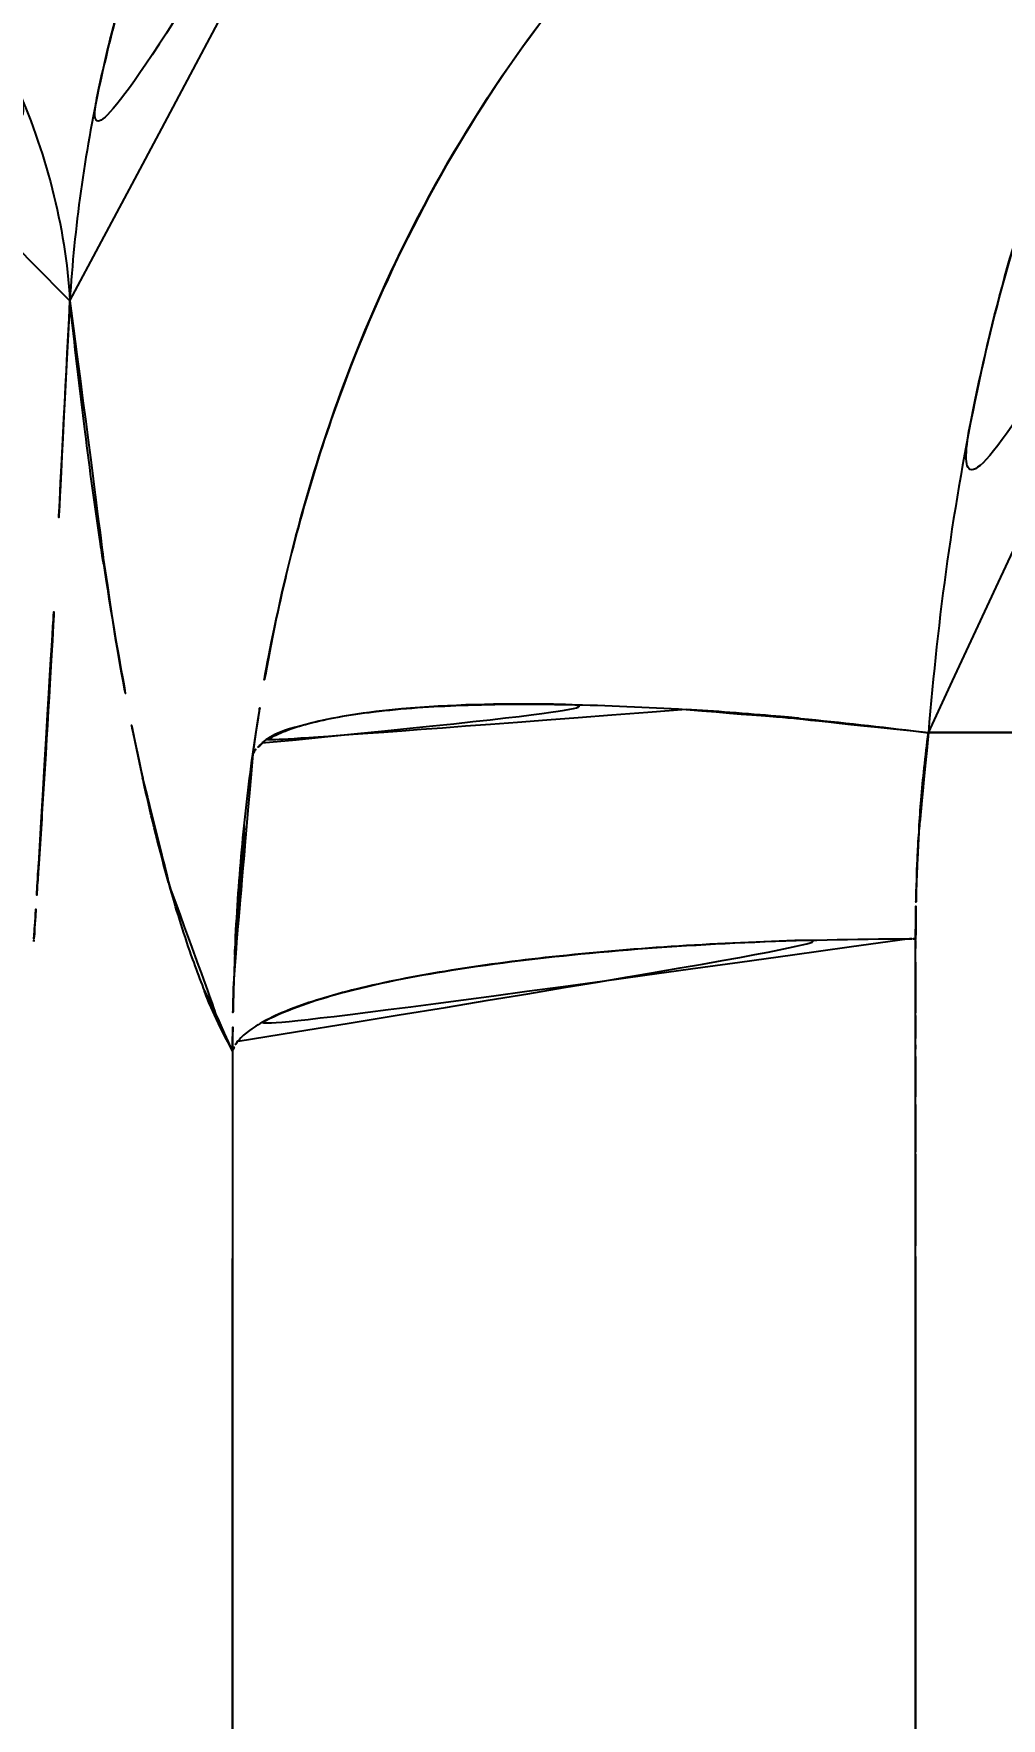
# Model space of a CAD drawing. Extents: x 16296660632 to 16296668616, y -37409619871 to -37409616241.
# Drawn here: x 16296666274.26 to 16296666282.77, y -37409616805.33 to -37409616790.5 of the extents above; entities that cross this region are included whole.
import ezdxf

# ---------------------------------------------------------------- set-up
doc = ezdxf.new("R2010")
doc.units = 0
doc.header["$LTSCALE"] = 10
doc.header["$MEASUREMENT"] = 0
doc.header["$PDMODE"] = 3
doc.header["$PDSIZE"] = -10
doc.layers.get('0').update_dxf_attribs({"linetype": 'CONTINUOUS'})
doc.layers.get('DEFPOINTS').update_dxf_attribs({"linetype": 'CONTINUOUS'})
doc.styles.add('Daelim Dimension', font='')
doc.styles.get('Daelim Dimension').set_extended_font_data('나눔고딕')
doc.dimstyles.new('DEFAULT', dxfattribs={"dimscale": 2, "dimtxt": 2, "dimasz": 2, "dimexe": 0, "dimexo": 2, "dimgap": 1, "dimtad": 1, "dimdec": 1, "dimzin": 9, "dimdsep": 46, "dimtxsty": 'Daelim Dimension', "dimcen": 0.5, "dimclrd": 252, "dimclre": 252, "dimclrt": 3, "dimadec": 1, "dimazin": 0, "dimtfac": 1, "dimtdec": 1, "dimtix": 1, "dimtmove": 0, "dimatfit": 3, "dimfxl": 1, "dimtolj": 1, "dimtzin": 1, "dimlwd": 9, "dimlwe": 9, "dimarcsym": 0})

# ---------------------------------------------------------------- blocks, each defined once
blk = doc.blocks.new('*D16')
at = {"color": 5, "lineweight": 9, "transparency": 16777216}
for p, q in [((16296666467.47109, -37409616640.80376), (16296666467.47109, -37409616937.17432)), ((16296666147.47109, -37409616641.1646), (16296666147.47109, -37409616937.17432)), ((16296666151.47109, -37409616937.17432), (16296666463.47109, -37409616937.17432))]:
    blk.add_line(p, q, dxfattribs=at)
at = {"color": 5, "transparency": 16777216}
for points in [[(16296666151.47109, -37409616936.50766), (16296666151.47109, -37409616937.84099), (16296666147.47109, -37409616937.17432)], [(16296666463.47109, -37409616936.50766), (16296666463.47109, -37409616937.84099), (16296666467.47109, -37409616937.17432)]]:
    blk.add_solid(points, dxfattribs=at)
at = {"layer": 'DEFPOINTS', "color": 0, "transparency": 16777216}
for p in [(16296666467.47109, -37409616636.80376), (16296666147.47109, -37409616637.1646), (16296666467.47109, -37409616937.17432)]:
    blk.add_point(p, dxfattribs=at)
at = {"color": 7, "transparency": 16777216, "insert": (16296666291.23105, -37409616918.8224), "char_height": 30, "attachment_point": 5, "style": 'Daelim Dimension'}
blk.add_mtext('\\A1;320', dxfattribs=at)

msp = doc.modelspace()

# ---------------------------------------------------------------- linework, layer by layer
at = {"linetype": 'Continuous'}
for p, q in [((16296666282.13028, -37409616796.64769), (16296666307.46805, -37409616796.667221)), ((16296666282.01775, -37409616813.190033), (16296666282.01775, -37409616798.463867)), ((16296666276.008341, -37409616799.45414), (16296666276.008341, -37409616814.18029))]:
    msp.add_line(p, q, dxfattribs=at)
for points, start_tangent, end_tangent in [([(16296666274.577471, -37409616792.846977), (16296666274.842751, -37409616790.928963), (16296666275.37653, -37409616789.113922), (16296666276.20319, -37409616787.26458), (16296666277.39048, -37409616785.311409), (16296666278.882481, -37409616783.373833), (16296666280.5651, -37409616781.570343), (16296666280.62332, -37409616781.512863)], (0.060481947, 0.998169291), (0.712389715, 0.701784079)), ([(16296666280.623171, -37409616781.512718), (16296666280.20694, -37409616781.929443), (16296666278.735161, -37409616783.547623), (16296666277.300699, -37409616785.441132), (16296666276.1119, -37409616787.444878), (16296666275.318701, -37409616789.272942), (16296666274.833111, -37409616790.975319), (16296666274.577471, -37409616792.846977)], (-0.712711977, -0.701456797), (-0.062370324, -0.998053076)), ([(16296666294.42696, -37409616783.694847), (16296666292.49757, -37409616783.897812), (16296666289.43223, -37409616784.416153), (16296666286.40527, -37409616785.243881), (16296666283.415609, -37409616786.513474), (16296666280.542231, -37409616788.451103), (16296666278.32, -37409616790.961082), (16296666276.8773, -37409616793.892967), (16296666276.365471, -37409616795.780006)], (-0.996420019, -0.084540792), (-0.199414294, -0.979915272)), ([(16296666276.36599, -37409616795.780121), (16296666277.01272, -37409616793.515892), (16296666278.693661, -37409616790.429527), (16296666281.243311, -37409616787.884911), (16296666284.39716, -37409616786.033562), (16296666287.900681, -37409616784.78862), (16296666291.64813, -37409616784.014816), (16296666294.42687, -37409616783.693787)], (0.199038237, 0.979991725), (0.996444913, 0.084246867)), ([(16296666266.74313, -37409616785.383438), (16296666268.583891, -37409616786.082611), (16296666270.964161, -37409616787.40464), (16296666272.83539, -37409616789.027878), (16296666274.072321, -37409616790.87561), (16296666274.577471, -37409616792.846977)], (0.952355871, -0.304989007), (0.058915642, -0.998262965)), ([(16296666274.577459, -37409616792.846977), (16296666274.09049, -37409616790.915649), (16296666272.91247, -37409616789.114799), (16296666271.074511, -37409616787.481743), (16296666268.647739, -37409616786.111183), (16296666266.74313, -37409616785.383438)], (-0.058915247, 0.998262988), (-0.952358252, 0.304981573)), ([(16296666282.129999, -37409616796.650307), (16296666282.55826, -37409616793.639771), (16296666283.377741, -37409616790.981216), (16296666284.72094, -37409616788.722733), (16296666286.592649, -37409616786.868057), (16296666286.806499, -37409616786.705109)], (0.082203581, 0.996615558), (0.802185932, 0.59707431)), ([(16296666286.805981, -37409616786.704437), (16296666286.546301, -37409616786.903954), (16296666284.66024, -37409616788.803864), (16296666283.33148, -37409616791.090607), (16296666282.53833, -37409616793.733307), (16296666282.13028, -37409616796.64769)], (-0.801263252, -0.598311959), (-0.071140435, -0.997466309)), ([(16296666274.577471, -37409616792.846977), (16296666274.30287, -37409616797.804893)], (-0.050066693, -0.998745877), (-0.062750072, -0.998029272)), ([(16296666274.577101, -37409616792.847023), (16296666274.711691, -37409616794.002159), (16296666274.84672, -37409616794.988419), (16296666274.98176, -37409616795.838249)], (0.10647486, -0.994315395), (0.169094171, -0.985599899)), ([(16296666274.982479, -37409616795.838127), (16296666274.577471, -37409616792.846977)], (-0.169406147, 0.985546324), (-0.107872037, 0.994164787)), ([(16296666274.30414, -37409616797.804977), (16296666274.348249, -37409616797.101357), (16296666274.577459, -37409616792.846977)], (0.063852638, 0.997959338), (0.046666818, 0.998910511)), ([(16296666276.365471, -37409616795.780006), (16296666276.185471, -37409616796.838257)], (-0.199414294, -0.979915272), (-0.13673491, -0.990607674)), ([(16296666274.98176, -37409616795.838249), (16296666275.21751, -37409616797.048889)], (0.169094171, -0.985599899), (0.215841492, -0.976428415)), ([(16296666275.21809, -37409616797.048759), (16296666274.982479, -37409616795.838127)], (-0.216126088, 0.976365461), (-0.169406147, 0.985546324)), ([(16296666276.18622, -37409616796.838371), (16296666276.36599, -37409616795.780121)], (0.136690235, 0.99061384), (0.199038237, 0.979991725)), ([(16296666276.26605, -37409616796.740334), (16296666276.599171, -37409616796.590927), (16296666277.494749, -37409616796.44046), (16296666278.79348, -37409616796.399391), (16296666279.997749, -37409616796.444611)], (0.762145908, 0.647405294), (0.998068601, -0.062121399)), ([(16296666279.99773, -37409616796.444923), (16296666278.958481, -37409616796.40197), (16296666278.022671, -37409616796.408653), (16296666277.24869, -37409616796.466019), (16296666276.935841, -37409616796.512451), (16296666276.676319, -37409616796.569344), (16296666276.47143, -37409616796.635406), (16296666276.320351, -37409616796.709183), (16296666276.26948, -37409616796.744339)], (-0.998097577, 0.061654085), (-0.787795731, -0.615936593)), ([(16296666279.997749, -37409616796.444611), (16296666280.383881, -37409616796.47126), (16296666282.129999, -37409616796.650307)], (0.998068601, -0.062121399), (0.991814671, -0.127685779)), ([(16296666282.130051, -37409616796.650398), (16296666281.075081, -37409616796.531059), (16296666279.99773, -37409616796.444923)], (-0.991816383, 0.127672479), (-0.998097577, 0.061654085)), ([(16296666282.13028, -37409616796.64827), (16296666282.093241, -37409616796.959084), (16296666282.0667, -37409616797.23967), (16296666282.04789, -37409616797.494537), (16296666282.043369, -37409616797.567993)], (-0.12867045, -0.991687408), (-0.058826643, -0.998268213)), ([(16296666307.46805, -37409616796.667809), (16296666304.50996, -37409616796.66748), (16296666299.739229, -37409616796.665703), (16296666294.771379, -37409616796.662308), (16296666288.955811, -37409616796.656708), (16296666282.13028, -37409616796.64827)], (-1, 0.000013485), (-0.999999095, 0.001345587)), ([(16296666276.18619, -37409616796.838387), (16296666276.089991, -37409616797.682228), (16296666276.03042, -37409616798.554398), (16296666276.01741, -37409616798.900223)], (-0.136232705, -0.990676865), (-0.029283813, -0.999571137)), ([(16296666276.185471, -37409616796.838257), (16296666276.26605, -37409616796.740334)], (0.474616809, 0.880192527), (0.762145909, 0.647405294)), ([(16296666276.26948, -37409616796.744339), (16296666276.18619, -37409616796.838387)], (-0.787795731, -0.615936593), (-0.474595912, -0.880203795)), ([(16296666275.21751, -37409616797.048889), (16296666275.231779, -37409616797.112961), (16296666275.445749, -37409616797.968513), (16296666275.462259, -37409616798.026772)], (0.215841492, -0.976428415), (0.27479658, -0.961502387)), ([(16296666276.017401, -37409616798.900223), (16296666276.030359, -37409616798.554604), (16296666276.08971, -37409616797.682198), (16296666276.18622, -37409616796.838371)], (0.029209959, 0.999573298), (0.137404139, 0.990515069)), ([(16296666282.02298, -37409616798.052544), (16296666282.026131, -37409616797.945412), (16296666282.130051, -37409616796.650398)], (0.025794945, 0.999667255), (0.130149902, 0.991494328)), ([(16296666275.4617, -37409616798.026917), (16296666275.21809, -37409616797.048759)], (-0.269263191, 0.96306663), (-0.216126088, 0.976365461)), ([(16296666282.043369, -37409616797.567993), (16296666282.036091, -37409616797.702568), (16296666282.02792, -37409616797.893509), (16296666282.022989, -37409616798.052544)], (-0.058826643, -0.998268213), (-0.02582816, -0.999666397)), ([(16296666274.30287, -37409616797.804893), (16296666274.299129, -37409616797.864151), (16296666274.26141, -37409616798.451279)], (-0.062750072, -0.998029272), (-0.065258187, -0.997868413)), ([(16296666274.262011, -37409616798.451317), (16296666274.30414, -37409616797.804977)], (0.066215842, 0.997805323), (0.063852638, 0.997959338)), ([(16296666275.462259, -37409616798.026772), (16296666275.65933, -37409616798.646187), (16296666275.83395, -37409616799.091476), (16296666276.007071, -37409616799.454803)], (0.27479658, -0.961502387), (0.464236181, -0.885711447)), ([(16296666282.022989, -37409616798.052544), (16296666282.022381, -37409616798.077072), (16296666282.019079, -37409616798.255676)], (-0.025828161, -0.999666397), (-0.012326128, -0.99992403)), ([(16296666282.019079, -37409616798.255676), (16296666282.02298, -37409616798.052544)], (0.012726974, 0.999919009), (0.025794945, 0.999667255)), ([(16296666282.019079, -37409616798.255676), (16296666282.019039, -37409616798.259277), (16296666282.017759, -37409616798.471039), (16296666282.01775, -37409616798.477982)], (-0.012326128, -0.99992403), (-0.001415333, -0.999998998)), ([(16296666282.017759, -37409616798.46386), (16296666282.019079, -37409616798.255676)], (0.000006421, 1), (0.012726975, 0.999919009)), ([(16296666274.259489, -37409616798.489311), (16296666274.262011, -37409616798.451317)], (0.066354508, 0.997796111), (0.066215842, 0.997805323)), ([(16296666274.26141, -37409616798.451279), (16296666274.258921, -37409616798.489273)], (-0.065258188, -0.997868413), (-0.06540328, -0.997858913)), ([(16296666276.0578, -37409616799.364471), (16296666276.05884, -37409616799.363167), (16296666276.158661, -37409616799.270523), (16296666276.31102, -37409616799.177307), (16296666276.517651, -37409616799.084862), (16296666276.779381, -37409616798.994568), (16296666277.094879, -37409616798.90786), (16296666277.87545, -37409616798.750847), (16296666278.819229, -37409616798.623711), (16296666279.86735, -37409616798.532867), (16296666280.953819, -37409616798.480331), (16296666281.96261, -37409616798.463913)], (0.624137829, 0.781314258), (0.999998742, 0.001586209)), ([(16296666281.96261, -37409616798.463913), (16296666280.51383, -37409616798.497032), (16296666279.148291, -37409616798.590317), (16296666277.935789, -37409616798.741043), (16296666276.955111, -37409616798.943947), (16296666276.294149, -37409616799.186172), (16296666276.055771, -37409616799.36293)], (-0.999998787, -0.0015574), (-0.605887143, -0.795550608)), ([(16296666281.96261, -37409616798.463913), (16296666282.017759, -37409616798.46386)], (0.999998742, 0.001586209), (1, 0.000004624)), ([(16296666282.01775, -37409616798.463867), (16296666281.96261, -37409616798.463913)], (-1, 0), (-0.999998787, -0.001557399)), ([(16296666282.01775, -37409616798.477982), (16296666282.01775, -37409616798.669762)], (-0.001415334, -0.999998998), (0.000395071, -0.999999922)), ([(16296666276.008341, -37409616799.454628), (16296666275.4617, -37409616798.026917)], (-0.485157933, 0.874426544), (-0.269263191, 0.96306663)), ([(16296666282.01775, -37409616798.669762), (16296666282.01775, -37409616798.87674), (16296666282.01775, -37409616799.113403), (16296666282.01775, -37409616799.140381)], (0.000395071, -0.999999922), (0.000021766, -1)), ([(16296666276.01741, -37409616798.900223), (16296666276.008301, -37409616799.454163)], (-0.029283813, -0.999571137), (-0.0038689, -0.999992516)), ([(16296666276.008341, -37409616799.45414), (16296666276.017401, -37409616798.900223)], (0.003741505, 0.999993001), (0.02920996, 0.999573298)), ([(16296666282.01775, -37409616799.140381), (16296666282.01775, -37409616799.328468), (16296666282.01775, -37409616799.396927)], (0.000021767, -1), (-0.000000522, -1)), ([(16296666276.008301, -37409616799.454163), (16296666276.0578, -37409616799.364471)], (0.28893548, 0.957348572), (0.624137829, 0.781314259)), ([(16296666276.055771, -37409616799.36293), (16296666276.008341, -37409616799.45414)], (-0.605887143, -0.795550608), (-0.288915251, -0.957354677)), ([(16296666282.01775, -37409616799.396927), (16296666282.01775, -37409616799.501503)], (-0.000000522, -1), (0.000003059, -1)), ([(16296666282.01775, -37409616799.501503), (16296666282.01775, -37409616799.526527), (16296666282.01775, -37409616799.692734), (16296666282.01775, -37409616799.842148), (16296666282.01775, -37409616799.92308)], (0.000003059, -1), (-0.000000038, -1)), ([(16296666282.01775, -37409616799.92308), (16296666282.01775, -37409616799.978127), (16296666282.01775, -37409616800.104042), (16296666282.01775, -37409616800.223244), (16296666282.01775, -37409616800.339088), (16296666282.01775, -37409616800.361748)], (-0.000000038, -1), (-0.000000001, -1)), ([(16296666276.008341, -37409616809.141449), (16296666276.008341, -37409616807.477943), (16296666276.008341, -37409616805.691757), (16296666276.008341, -37409616803.768333), (16296666276.008341, -37409616801.693878), (16296666276.008341, -37409616799.454628)], (0.000018931, 1), (-0.000000072, 1)), ([(16296666282.01775, -37409616800.361748), (16296666282.01775, -37409616800.454964), (16296666282.01775, -37409616800.574203), (16296666282.01775, -37409616800.700188), (16296666282.01775, -37409616800.836273), (16296666282.01775, -37409616800.985832), (16296666282.01775, -37409616801.152206), (16296666282.01775, -37409616801.261871)], (-0.000000001, -1), (0, -1)), ([(16296666282.01775, -37409616801.261871), (16296666282.01775, -37409616801.338783), (16296666282.01775, -37409616801.548882), (16296666282.01775, -37409616801.785896), (16296666282.01775, -37409616802.0532), (16296666282.01775, -37409616802.354134), (16296666282.01775, -37409616802.692047), (16296666282.01775, -37409616803.070328), (16296666282.01775, -37409616803.492317), (16296666282.01775, -37409616803.961403), (16296666282.01775, -37409616804.480927), (16296666282.01775, -37409616805.054237), (16296666282.01775, -37409616805.684738), (16296666282.01775, -37409616806.375763), (16296666282.01775, -37409616807.130661), (16296666282.01775, -37409616807.95282), (16296666282.01775, -37409616808.845589), (16296666282.01775, -37409616809.812332), (16296666282.01775, -37409616810.856407), (16296666282.01775, -37409616811.9813)], (0, -1), (0, -1))]:
    msp.add_spline(points, degree=3, dxfattribs=dict(at, start_tangent=start_tangent, end_tangent=end_tangent))

# ---------------------------------------------------------------- dimensions: what is measured, and where the dimension line sits
at = {"color": 5}
dim = msp.add_linear_dim(base=(16296666467.47109, -37409616937.174316), p1=(16296666147.47109, -37409616637.164597), p2=(16296666467.47109, -37409616636.803757), dimstyle='DEFAULT', override={"dimtxt": 15, "dimclrd": 5, "dimclre": 5, "dimclrt": 7}, dxfattribs=at)
dim.commit()
dim.dimension.update_dxf_attribs({"geometry": '*D16', "text_midpoint": (16296666291.23105, -37409616937.174316), "dimtype": 160})

doc.saveas('drawing.dxf')
